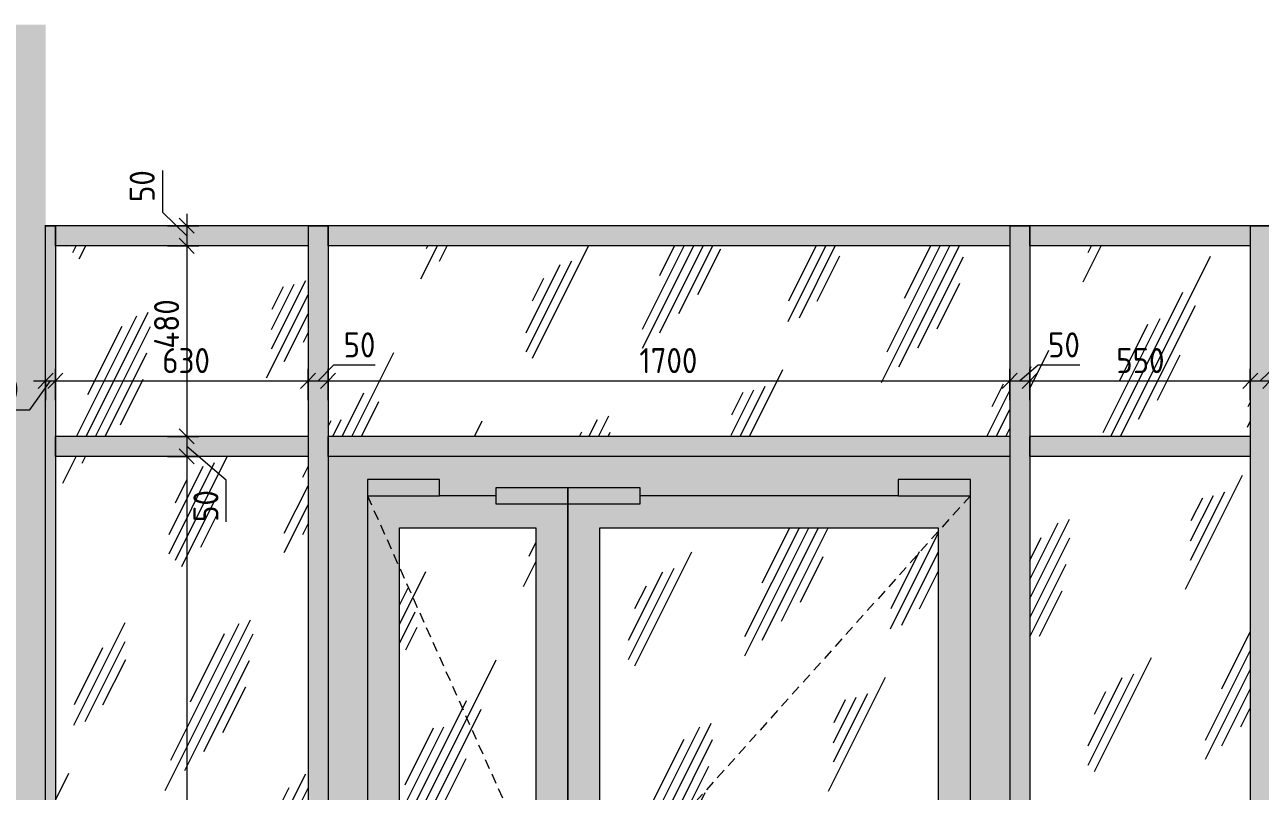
# Model space of a CAD drawing. Header units: millimetres. Extents: x 855 to 103073, y -1987 to 27400.
# Drawn here: x 12109 to 15190, y 1540 to 3451 of the extents above; entities that cross this region are included whole.
import ezdxf

# ---------------------------------------------------------------- set-up
doc = ezdxf.new("R2010")
doc.units = ezdxf.units.MM
doc.linetypes.add('200_ШТРИХ_ш1п0_6_', pattern=[40, 25, -15])
for name, color, linetype, lineweight in [('A-ANNO-DIMS', 7, 'Continuous', 9), ('A-ANNO-DIMS-25', 7, 'Continuous', 9), ('A-DOOR', 7, 'Continuous', 9), ('A-DOOR-1', 7, '200_ШТРИХ_ш1п0_6_', 9), ('A-FLOR', 7, 'Continuous', 9), ('A-GLAZ-CURT', 7, 'Continuous', 9), ('A-GLAZ-CWMG', 7, 'Continuous', 9), ('A-WALL-PATT', 7, 'Continuous', 9), ('I-WALL', 7, 'Continuous', 9)]:
    doc.layers.add(name, color=color, linetype=linetype, lineweight=lineweight)
doc.layers.add('A-GLAZ-CWMG-1', color=7, linetype='Continuous', lineweight=9, true_color=0x535353)
doc.styles.add('ISOCPEUR_1', font='isocpeur.ttf', dxfattribs={"width": 0.9, "height": 62.5})
doc.dimstyles.new('ISO-2_5_0_9К_БОЛЬШОЙ', dxfattribs={"dimscale": 304.8, "dimtxt": 62.248823, "dimasz": 0.123031, "dimexe": 0.098425, "dimexo": 0.246063, "dimgap": 0, "dimtad": 1, "dimdec": 0, "dimrnd": 10, "dimzin": 0, "dimdsep": 46, "dimtxsty": 'ISOCPEUR_1', "dimblk1": 'OBLIQUE', "dimblk2": 'OBLIQUE', "dimsah": 1, "dimcen": 0.09, "dimdle": 0.098425, "dimazin": 0, "dimtfac": 1, "dimtdec": 4, "dimtix": 1, "dimtmove": 0, "dimatfit": 3, "dimfxl": 1, "dimtvp": 1, "dimtolj": 1, "dimtzin": 0, "dimarcsym": 2})
doc.dimstyles.new('ISO-2_5_0_9К_БОЛЬШОЙ_1', dxfattribs={"dimscale": 304.8, "dimtxt": 62.248823, "dimasz": 0.123031, "dimexe": 0.098425, "dimexo": 0.246063, "dimgap": 0, "dimtad": 1, "dimdec": 0, "dimrnd": 10, "dimzin": 0, "dimdsep": 46, "dimtxsty": 'ISOCPEUR_1', "dimblk1": 'OBLIQUE', "dimblk2": 'OBLIQUE', "dimsah": 1, "dimcen": 0.09, "dimdle": 0.098425, "dimazin": 0, "dimtfac": 1, "dimtdec": 4, "dimtix": 1, "dimtmove": 1, "dimatfit": 3, "dimfxl": 1, "dimtvp": 1, "dimtolj": 1, "dimtzin": 0, "dimarcsym": 2})
doc.dimstyles.new('ISO-2_5_0_9К_БОЛЬШОЙ_2', dxfattribs={"dimscale": 304.8, "dimtxt": 62.248823, "dimasz": 0.123031, "dimexe": 0.098425, "dimexo": 0.246063, "dimgap": 0, "dimtad": 1, "dimdec": 0, "dimrnd": 10, "dimzin": 0, "dimdsep": 46, "dimtxsty": 'ISOCPEUR_1', "dimblk1": 'OBLIQUE', "dimblk2": 'OBLIQUE', "dimsah": 1, "dimcen": 0.09, "dimdle": 0.098425, "dimazin": 0, "dimtfac": 1, "dimtdec": 4, "dimtix": 1, "dimtmove": 2, "dimatfit": 3, "dimfxl": 1, "dimtvp": 1, "dimtolj": 1, "dimtzin": 0, "dimarcsym": 2})
pattern_1 = [(63.435, (18470.56, 31.75), (-255.58, 766.75), [317.5, -190.5, 317.5, -190.5, -403.903]), (63.435, (18470.56, 31.75), (-255.58, 766.75), [-1016, 127, -276.9]), (63.435, (18454.7, 47.6), (-255.58, 766.75), [254, -317.5, 190.5, -190.5, -467.403]), (63.435, (18454.7, 47.6), (-255.58, 766.75), [-952.5, 222.25, -245.15]), (63.435, (18454.7, 95.25), (-255.58, 766.75), [190.5, -381, 127, -190.5, -530.903]), (63.435, (18454.7, 95.25), (-255.58, 766.75), [-889, 285.75, -245.15]), (63.435, (18502.3, 47.6), (-255.58, 766.75), [190.5, -381, 158.75, -6404.65]), (63.435, (18549.93, 95.25), (-255.58, 766.75), [95.25, -476.25, 63.5, -6499.9]), (63.435, (18470.56, 174.6), (-255.58, 766.75), [63.5, -476.25, 63.5, -254, -562.653]), (63.435, (18470.56, 174.6), (-255.58, 766.75), [-857.25, 158.75, -403.9]), (63.435, (18756.3, 127), (-255.58, 766.75), [317.5, -476.25, 381, -251.5]), (63.435, (18756.3, 79.4), (-255.58, 766.75), [444.5, -317.5, 476.25, -188]), (63.435, (18788.06, 95.25), (-255.58, 766.75), [508, -254, 381, -276.9]), (63.435, (18835.7, 142.9), (-255.58, 766.75), [317.5, -444.5, 254, -403.9]), (63.435, (18788.06, 238.1), (-255.58, 766.75), [158.75, -635, 190.5, -435.65]), (63.435, (18883.3, 190.5), (-255.58, 766.75), [127, -635, 127, -530.9])]

# ---------------------------------------------------------------- blocks, each defined once
blk = doc.blocks.new('Прямоугольный импост - Импост структурный с накладкой - 190мм-32473987-Развертка 1_02-1')
at = {"layer": 'A-GLAZ-CWMG-1'}
blk.add_hatch(color=256, dxfattribs=at).paths.add_polyline_path([(15345, 2900), (15975, 2900), (15975, 2950), (15345, 2950)])
at = {"layer": 'A-GLAZ-CWMG'}
for p, q in [((15345, 2900), (15345, 2950)), ((15975, 2950), (15345, 2950)), ((15975, 2950), (15975, 2900)), ((15975, 2900), (15345, 2900))]:
    blk.add_line(p, q, dxfattribs=at)
blk = doc.blocks.new('Прямоугольный импост - Импост структурный с накладкой - 190мм-31929454-Развертка 1_02-1')
at = {"layer": 'A-GLAZ-CWMG-1'}
blk.add_hatch(color=256, dxfattribs=at).paths.add_polyline_path([(15320.5, 0), (15345, 0), (15345, 2400), (15320.5, 2400), (15320.5, 100)])
at = {"layer": 'A-GLAZ-CWMG'}
blk.add_line((15345, 2400), (15345, 0), dxfattribs=at)
blk = doc.blocks.new('Системная панель - Стекло - 40мм-32473990-Развертка 1_02-1')
at = {"layer": 'A-GLAZ-CURT'}
h = blk.add_hatch(dxfattribs=at)
h.set_pattern_fill('FP_1', color=256, style=0, pattern_type=2)
h.set_pattern_definition(pattern_1)
h.paths.add_polyline_path([(15975, 50), (15975, 2375), (15345, 2375), (15345, 50), (15821.7, 50)])
blk = doc.blocks.new('Прямоугольный импост - Импост структурный с накладкой - 190мм-23934082-Развертка 1_02-1')
at = {"layer": 'A-GLAZ-CWMG-1'}
blk.add_hatch(color=256, dxfattribs=at).paths.add_polyline_path([(18325, 2900), (18325, 2950), (17775, 2950), (17775, 2900), (18299.4, 2900)])
at = {"layer": 'A-GLAZ-CWMG'}
for p, q in [((17775, 2900), (17775, 2950)), ((18325, 2950), (17775, 2950)), ((18325, 2950), (18325, 2900)), ((18325, 2900), (17775, 2900))]:
    blk.add_line(p, q, dxfattribs=at)
blk = doc.blocks.new('Прямоугольный импост - Импост структурный с накладкой - 190мм-32257697-Развертка 1_02-1')
at = {"layer": 'A-GLAZ-CWMG-1'}
blk.add_hatch(color=256, dxfattribs=at).paths.add_polyline_path([(20725, 2900), (20725, 2950), (19025, 2950), (19025, 2900), (20157.6, 2900)])
at = {"layer": 'A-GLAZ-CWMG'}
for p, q in [((19025, 2900), (19025, 2950)), ((20725, 2950), (19025, 2950)), ((20725, 2950), (20725, 2900)), ((20725, 2900), (19025, 2900))]:
    blk.add_line(p, q, dxfattribs=at)
blk = doc.blocks.new('Прямоугольный импост - Импост структурный с накладкой - 190мм-32540736-Развертка 1_02-1')
at = {"layer": 'A-GLAZ-CWMG-1'}
blk.add_hatch(color=256, dxfattribs=at).paths.add_polyline_path([(15345, 2400), (15345, 2950), (15320.5, 2950), (15320.5, 2400)])
at = {"layer": 'A-GLAZ-CWMG'}
for p, q in [((15320.5, 2950), (15345, 2950)), ((15345, 2950), (15345, 2400))]:
    blk.add_line(p, q, dxfattribs=at)
blk = doc.blocks.new('Прямоугольный импост - Импост структурный с накладкой - 190мм-22862222-Развертка 1_02-1')
at = {"layer": 'A-GLAZ-CWMG-1'}
blk.add_hatch(color=256, dxfattribs=at).paths.add_polyline_path([(18975, 0), (19025, 0), (19025, 2400), (18975, 2400), (18975, 859)])
at = {"layer": 'A-GLAZ-CWMG'}
for p, q in [((18975, 2400), (18975, 0)), ((19025, 2400), (19025, 0))]:
    blk.add_line(p, q, dxfattribs=at)
blk = doc.blocks.new('Прямоугольный импост - Импост структурный с накладкой - 190мм-32540737-Развертка 1_02-1')
at = {"layer": 'A-GLAZ-CWMG-1'}
blk.add_hatch(color=256, dxfattribs=at).paths.add_polyline_path([(19025, 2400), (19025, 2950), (18975, 2950), (18975, 2400)])
at = {"layer": 'A-GLAZ-CWMG'}
for p, q in [((18975, 2950), (19025, 2950)), ((18975, 2950), (18975, 2400)), ((19025, 2950), (19025, 2400))]:
    blk.add_line(p, q, dxfattribs=at)
blk = doc.blocks.new('Дверь_Витражная_остекление_ - ДВН_ДАО_Главный вход_1800 в свету 4-32257700-Развертка 1_02-1')
at = {"layer": 'A-DOOR'}
for points in [[(16025, 50), (16123, 50), (16123, 2317), (16303, 2317), (16303, 2277), (16443, 2277), (16443, 2297), (16803, 2297), (16803, 2277), (17447, 2277), (17447, 2317), (17627, 2317), (17627, 50), (17725, 50), (17725, 2375), (16025, 2375), (16025, 190)], [(16123, 2277), (16303, 2277), (16303, 2317), (16123, 2317)], [(17627, 2277), (17627, 2317), (17447, 2317), (17447, 2277)], [(16623, 2257), (16623, 2297), (16443, 2297), (16443, 2257)], [(16803, 2257), (16803, 2297), (16623, 2297), (16623, 2257)]]:
    blk.add_hatch(color=256, dxfattribs=at).paths.add_polyline_path(points)
h = blk.add_hatch(color=256, dxfattribs=at)
h.paths.add_polyline_path([(16123, 50), (16623, 50), (16623, 2257), (16443, 2257), (16443, 2277), (16123, 2277), (16123, 859)])
h.paths.add_polyline_path([(16543, 190), (16203, 190), (16203, 2197), (16543, 2197), (16543, 426.9)])
h.paths.add_polyline_path([(16593, 810), (16563, 810), (16563, 860), (16568, 860), (16568, 1217.5), (16563, 1217.5), (16563, 1267.5), (16603, 1267.5), (16603, 1217.5), (16598, 1217.5), (16598, 860), (16603, 860), (16603, 810), (16596, 810)])
h = blk.add_hatch(color=256, dxfattribs=at)
h.paths.add_polyline_path([(16628.3, 50), (17627, 50), (17627, 2277), (16803, 2277), (16803, 2257), (16623, 2257), (16623, 50)])
h.paths.add_polyline_path([(16703, 190), (16703, 2197), (17547, 2197), (17547, 190), (17060.5, 190)])
h.paths.add_polyline_path([(16643.7, 810), (16643, 810), (16643, 860), (16648, 860), (16648, 1217.5), (16643, 1217.5), (16643, 1267.5), (16683, 1267.5), (16683, 1217.5), (16678, 1217.5), (16678, 860), (16683, 860), (16683, 810), (16645.7, 810)])
h = blk.add_hatch(dxfattribs=at)
h.set_pattern_fill('FP_1', color=256, style=0, pattern_type=2)
h.set_pattern_definition(pattern_1)
h.paths.add_polyline_path([(16203, 190), (16543, 190), (16543, 2197), (16203, 2197), (16203, 827.5)])
h = blk.add_hatch(dxfattribs=at)
h.set_pattern_fill('FP_1', color=256, style=0, pattern_type=2)
h.set_pattern_definition(pattern_1)
h.paths.add_polyline_path([(16703, 190), (17547, 190), (17547, 2197), (16703, 2197), (16703, 426.9)])
for p, q in [((16303, 2317), (16123, 2317)), ((16123, 2317), (16123, 2277)), ((16303, 2277), (16303, 2317)), ((17627, 2317), (17447, 2317)), ((17447, 2317), (17447, 2277)), ((17627, 2277), (17627, 2317)), ((16443, 2297), (16443, 2257)), ((16623, 2297), (16443, 2297)), ((16803, 2297), (16623, 2297)), ((16623, 2297), (16623, 2257)), ((16623, 2257), (16623, 2297)), ((16803, 2257), (16803, 2297)), ((16123, 2277), (16123, 50)), ((16123, 2277), (16303, 2277)), ((16443, 2277), (16303, 2277)), ((16443, 2257), (16623, 2257)), ((16623, 2257), (16623, 50)), ((16623, 2257), (16803, 2257)), ((16623, 50), (16623, 2257)), ((17447, 2277), (16803, 2277)), ((17447, 2277), (17627, 2277)), ((17627, 50), (17627, 2277)), ((16203, 190), (16203, 2197)), ((16203, 2197), (16543, 2197)), ((16543, 2197), (16543, 190)), ((16703, 190), (16703, 2197)), ((16703, 2197), (17547, 2197)), ((17547, 2197), (17547, 190)), ((16563, 1267.5), (16563, 1240)), ((16603, 1267.5), (16563, 1267.5)), ((16603, 1240), (16603, 1267.5)), ((16643, 1267.5), (16643, 1240)), ((16643, 1267.5), (16683, 1267.5)), ((16683, 1240), (16683, 1267.5)), ((16603, 1240), (16563, 1240)), ((16563, 1240), (16563, 1217.5)), ((16568, 1240), (16568, 840)), ((16598, 840), (16598, 1240)), ((16603, 1217.5), (16603, 1240)), ((16683, 1240), (16643, 1240)), ((16643, 1240), (16643, 1217.5)), ((16648, 1240), (16648, 840)), ((16678, 840), (16678, 1240)), ((16683, 1217.5), (16683, 1240)), ((16568, 1217.5), (16563, 1217.5)), ((16603, 1217.5), (16598, 1217.5)), ((16643, 1217.5), (16648, 1217.5)), ((16678, 1217.5), (16683, 1217.5)), ((16568, 860), (16563, 860)), ((16563, 860), (16563, 837.5)), ((16563, 837.5), (16563, 810)), ((16563, 837.5), (16603, 837.5)), ((16598, 840), (16568, 840)), ((16603, 860), (16598, 860)), ((16603, 837.5), (16603, 860)), ((16603, 810), (16603, 837.5)), ((16643, 837.5), (16643, 860)), ((16643, 860), (16648, 860)), ((16643, 837.5), (16643, 810)), ((16643, 837.5), (16683, 837.5)), ((16678, 840), (16648, 840)), ((16678, 860), (16683, 860)), ((16683, 860), (16683, 837.5)), ((16683, 810), (16683, 837.5)), ((16603, 810), (16563, 810)), ((16683, 810), (16643, 810)), ((16543, 190), (16203, 190)), ((17547, 190), (16703, 190))]:
    blk.add_line(p, q, dxfattribs=at)
at = {"layer": 'A-DOOR-1'}
for p, q in [((16123, 2277), (16574.3, 1267.5)), ((17627, 2277), (16683, 1225.3)), ((16598, 1214.4), (16623, 1158.5)), ((16648, 1186.4), (16623, 1158.5)), ((16623, 1158.5), (16598, 1102.6)), ((16623, 1158.5), (16648, 1130.6)), ((16678, 1097.2), (17618, 50)), ((16568, 1035.5), (16127.5, 50))]:
    blk.add_line(p, q, dxfattribs=at)
blk = doc.blocks.new('Системная панель - Стекло - 40мм-23926328-Развертка 1_02-1')
at = {"layer": 'A-GLAZ-CURT'}
h = blk.add_hatch(dxfattribs=at)
h.set_pattern_fill('FP_1', color=256, style=0, pattern_type=2)
h.set_pattern_definition(pattern_1)
h.paths.add_polyline_path([(18325, 50), (18325, 2375), (17775, 2375), (17775, 50), (18299.4, 50)])
blk = doc.blocks.new('Системная панель - Стекло - 40мм-32540741-Развертка 1_02-1')
at = {"layer": 'A-GLAZ-CURT'}
h = blk.add_hatch(dxfattribs=at)
h.set_pattern_fill('FP_1', color=256, style=0, pattern_type=2)
h.set_pattern_definition(pattern_1)
h.paths.add_polyline_path([(18325, 2425), (18325, 2900), (17775, 2900), (17775, 2425), (18299.4, 2425)])
blk = doc.blocks.new('Системная панель - Стекло - 40мм-V2-Развертка 1_02-1')
at = {"layer": 'A-GLAZ-CURT'}
h = blk.add_hatch(dxfattribs=at)
h.set_pattern_fill('FP_1', color=256, style=0, pattern_type=2)
h.set_pattern_definition(pattern_1)
h.paths.add_polyline_path([(17060.5, 2425), (17725, 2425), (17725, 2900), (16025, 2900), (16025, 2425), (16441.1, 2425)])
blk = doc.blocks.new('Системная панель - Стекло - 40мм-32540742-Развертка 1_02-1')
at = {"layer": 'A-GLAZ-CURT'}
h = blk.add_hatch(dxfattribs=at)
h.set_pattern_fill('FP_1', color=256, style=0, pattern_type=2)
h.set_pattern_definition(pattern_1)
h.paths.add_polyline_path([(15821.7, 2425), (15975, 2425), (15975, 2900), (15345, 2900), (15345, 2425)])
blk = doc.blocks.new('Прямоугольный импост - Импост структурный с накладкой - 190мм-23926324-Развертка 1_02-1')
at = {"layer": 'A-GLAZ-CWMG-1'}
blk.add_hatch(color=256, dxfattribs=at).paths.add_polyline_path([(17775, 2375), (18325, 2375), (18325, 2425), (17775, 2425)])
at = {"layer": 'A-GLAZ-CWMG'}
for p, q in [((17775, 2375), (17775, 2425)), ((18325, 2425), (17775, 2425)), ((18325, 2425), (18325, 2375)), ((18325, 2375), (17775, 2375))]:
    blk.add_line(p, q, dxfattribs=at)
blk = doc.blocks.new('Прямоугольный импост - Импост структурный с накладкой - 190мм-32257703-Развертка 1_02-1')
at = {"layer": 'A-GLAZ-CWMG-1'}
blk.add_hatch(color=256, dxfattribs=at).paths.add_polyline_path([(20157.6, 2375), (20725, 2375), (20725, 2425), (19025, 2425), (19025, 2375), (19538.2, 2375)])
at = {"layer": 'A-GLAZ-CWMG'}
for p, q in [((19025, 2375), (19025, 2425)), ((20725, 2425), (19025, 2425)), ((20725, 2425), (20725, 2375)), ((20725, 2375), (19025, 2375))]:
    blk.add_line(p, q, dxfattribs=at)
blk = doc.blocks.new('Прямоугольный импост - Импост структурный с накладкой - 190мм-32473989-Развертка 1_02-1')
at = {"layer": 'A-GLAZ-CWMG-1'}
blk.add_hatch(color=256, dxfattribs=at).paths.add_polyline_path([(15345, 2375), (15975, 2375), (15975, 2425), (15345, 2425)])
at = {"layer": 'A-GLAZ-CWMG'}
for p, q in [((15345, 2375), (15345, 2425)), ((15975, 2425), (15345, 2425)), ((15975, 2425), (15975, 2375)), ((15975, 2375), (15345, 2375))]:
    blk.add_line(p, q, dxfattribs=at)
blk = doc.blocks.new('DIMBLOCK15-Развертка 1_02-1')
at = {"layer": 'A-ANNO-DIMS-25'}
for p, q in [((12452.2, 3088.1), (12452.2, 2984.1)), ((12452.2, 2984.1), (12513.2, 2925)), ((12513.2, 2980), (12513.2, 2900)), ((12464.7, 2950), (12543.2, 2950)), ((12513.2, 2950), (12464.7, 2950)), ((12464.7, 2900), (12543.2, 2900)), ((12513.2, 2900), (12464.7, 2900))]:
    blk.add_line(p, q, dxfattribs=at)
at = {"layer": 'A-ANNO-DIMS-25', "lineweight": 20}
for p, q in [((12513.2, 2950), (12494.4, 2968.8)), ((12513.2, 2950), (12531.9, 2931.2)), ((12513.2, 2900), (12494.4, 2918.8)), ((12513.2, 2900), (12531.9, 2881.2))]:
    blk.add_line(p, q, dxfattribs=at)
at = {"layer": 'A-ANNO-DIMS-25', "color": 0, "insert": (12370.6, 3009.1), "char_height": 62.5, "width": 94.81, "attachment_point": 1, "rotation": 90, "line_spacing_factor": 1.149209, "style": 'ISOCPEUR_1'}
blk.add_mtext('50', dxfattribs=at)
blk = doc.blocks.new('_Oblique')
at = {"color": 0, "linetype": 'ByBlock', "lineweight": -2}
blk.add_line((-0.5, -0.5), (0.5, 0.5), dxfattribs=at)
blk = doc.blocks.new('DIMBLOCK16-Развертка 1_02-1')
at = {"layer": 'A-ANNO-DIMS-25'}
for p, q in [((12464.7, 2900), (12543.2, 2900)), ((12513.2, 2900), (12464.7, 2900)), ((12513.2, 2900), (12513.2, 2425)), ((12464.7, 2425), (12543.2, 2425)), ((12513.2, 2425), (12464.7, 2425))]:
    blk.add_line(p, q, dxfattribs=at)
at = {"layer": 'A-ANNO-DIMS-25', "lineweight": 20}
for p, q in [((12513.2, 2900), (12494.4, 2918.8)), ((12513.2, 2900), (12531.9, 2881.2)), ((12513.2, 2425), (12494.4, 2443.8)), ((12513.2, 2425), (12531.9, 2406.2))]:
    blk.add_line(p, q, dxfattribs=at)
at = {"layer": 'A-ANNO-DIMS-25', "color": 0, "insert": (12431.5, 2643.5), "char_height": 62.5, "width": 149.397, "attachment_point": 1, "rotation": 90, "line_spacing_factor": 1.149209, "style": 'ISOCPEUR_1'}
blk.add_mtext('480', dxfattribs=at)
blk = doc.blocks.new('DIMBLOCK17-Развертка 1_02-1')
at = {"layer": 'A-ANNO-DIMS-25', "lineweight": 20}
for p, q in [((12513.2, 2425), (12494.4, 2443.8)), ((12513.2, 2425), (12531.9, 2406.2)), ((12513.2, 2375), (12494.4, 2393.8)), ((12513.2, 2375), (12531.9, 2356.2))]:
    blk.add_line(p, q, dxfattribs=at)
at = {"layer": 'A-ANNO-DIMS-25'}
for p, q in [((12464.7, 2425), (12543.2, 2425)), ((12513.2, 2425), (12464.7, 2425)), ((12513.2, 2425), (12513.2, 2375)), ((12464.7, 2375), (12543.2, 2375)), ((12513.2, 2375), (12464.7, 2375)), ((12611.3, 2315.5), (12513.2, 2400)), ((12611.3, 2211.5), (12611.3, 2315.5))]:
    blk.add_line(p, q, dxfattribs=at)
at = {"layer": 'A-ANNO-DIMS-25', "color": 0, "insert": (12529.6, 2211.5), "char_height": 62.5, "width": 94.81, "attachment_point": 1, "rotation": 90, "line_spacing_factor": 1.149209, "style": 'ISOCPEUR_1'}
blk.add_mtext('50', dxfattribs=at)
blk = doc.blocks.new('DIMBLOCK18-Развертка 1_02-1')
at = {"layer": 'A-ANNO-DIMS-25'}
for p, q in [((12464.7, 2375), (12543.2, 2375)), ((12513.2, 2375), (12464.7, 2375)), ((12513.2, 2375), (12513.2, 50)), ((12464.7, 50), (12543.2, 50)), ((12513.2, 50), (12464.7, 50))]:
    blk.add_line(p, q, dxfattribs=at)
at = {"layer": 'A-ANNO-DIMS-25', "lineweight": 20}
for p, q in [((12513.2, 2375), (12494.4, 2393.8)), ((12513.2, 2375), (12531.9, 2356.2)), ((12513.2, 50), (12494.4, 68.8)), ((12513.2, 50), (12531.9, 31.2))]:
    blk.add_line(p, q, dxfattribs=at)
at = {"layer": 'A-ANNO-DIMS-25', "color": 0, "insert": (12431.5, 1133.5), "char_height": 62.5, "width": 189.619, "attachment_point": 1, "rotation": 90, "line_spacing_factor": 1.149209, "style": 'ISOCPEUR_1'}
blk.add_mtext('2330', dxfattribs=at)
blk = doc.blocks.new('DIMBLOCK20-Развертка 1_02-1')
at = {"layer": 'A-ANNO-DIMS-25'}
for p, q in [((12161, 2514.9), (12161, 2593.4)), ((12185.5, 2514.9), (12185.5, 2593.4)), ((12121.6, 2491.5), (12173.2, 2563.4)), ((12131, 2563.4), (12185.5, 2563.4)), ((12161, 2563.4), (12161, 2514.9)), ((12185.5, 2563.4), (12185.5, 2514.9)), ((12017.6, 2491.5), (12121.6, 2491.5))]:
    blk.add_line(p, q, dxfattribs=at)
at = {"layer": 'A-ANNO-DIMS-25', "lineweight": 20}
for p, q in [((12161, 2563.4), (12142.2, 2544.7)), ((12161, 2563.4), (12179.7, 2582.2)), ((12185.5, 2563.4), (12166.7, 2544.7)), ((12185.5, 2563.4), (12204.2, 2582.2))]:
    blk.add_line(p, q, dxfattribs=at)
at = {"layer": 'A-ANNO-DIMS-25', "color": 0, "insert": (12017.6, 2573.2), "char_height": 62.5, "width": 94.81, "attachment_point": 1, "line_spacing_factor": 1.149209, "style": 'ISOCPEUR_1'}
blk.add_mtext('20', dxfattribs=at)
blk = doc.blocks.new('DIMBLOCK21-Развертка 1_02-1')
at = {"layer": 'A-ANNO-DIMS-25'}
for p, q in [((12185.5, 2514.9), (12185.5, 2593.4)), ((12815.5, 2514.9), (12815.5, 2593.4)), ((12185.5, 2563.4), (12815.5, 2563.4)), ((12185.5, 2563.4), (12185.5, 2514.9)), ((12815.5, 2563.4), (12815.5, 2514.9))]:
    blk.add_line(p, q, dxfattribs=at)
at = {"layer": 'A-ANNO-DIMS-25', "lineweight": 20}
for p, q in [((12185.5, 2563.4), (12166.7, 2544.7)), ((12185.5, 2563.4), (12204.2, 2582.2)), ((12815.5, 2563.4), (12796.7, 2544.7)), ((12815.5, 2563.4), (12834.2, 2582.2))]:
    blk.add_line(p, q, dxfattribs=at)
at = {"layer": 'A-ANNO-DIMS-25', "color": 0, "insert": (12451.9, 2645.1), "char_height": 62.5, "width": 142.215, "attachment_point": 1, "line_spacing_factor": 1.149209, "style": 'ISOCPEUR_1'}
blk.add_mtext('630', dxfattribs=at)
blk = doc.blocks.new('DIMBLOCK22-Развертка 1_02-1')
at = {"layer": 'A-ANNO-DIMS-25'}
for p, q in [((12815.5, 2514.9), (12815.5, 2593.4)), ((12879.1, 2602.5), (12840.5, 2563.4)), ((12865.5, 2514.9), (12865.5, 2593.4)), ((12983.2, 2602.5), (12879.1, 2602.5)), ((12815.5, 2563.4), (12865.5, 2563.4)), ((12815.5, 2563.4), (12815.5, 2514.9)), ((12865.5, 2563.4), (12865.5, 2514.9))]:
    blk.add_line(p, q, dxfattribs=at)
at = {"layer": 'A-ANNO-DIMS-25', "lineweight": 20}
for p, q in [((12815.5, 2563.4), (12796.7, 2544.7)), ((12815.5, 2563.4), (12834.2, 2582.2)), ((12865.5, 2563.4), (12846.7, 2544.7)), ((12865.5, 2563.4), (12884.2, 2582.2))]:
    blk.add_line(p, q, dxfattribs=at)
at = {"layer": 'A-ANNO-DIMS-25', "color": 0, "insert": (12904.1, 2684.2), "char_height": 62.5, "width": 94.81, "attachment_point": 1, "line_spacing_factor": 1.149209, "style": 'ISOCPEUR_1'}
blk.add_mtext('50', dxfattribs=at)
blk = doc.blocks.new('DIMBLOCK23-Развертка 1_02-1')
at = {"layer": 'A-ANNO-DIMS-25'}
for p, q in [((12865.5, 2514.9), (12865.5, 2593.4)), ((14565.5, 2514.9), (14565.5, 2593.4)), ((12865.5, 2563.4), (14565.5, 2563.4)), ((12865.5, 2563.4), (12865.5, 2514.9)), ((14565.5, 2563.4), (14565.5, 2514.9))]:
    blk.add_line(p, q, dxfattribs=at)
at = {"layer": 'A-ANNO-DIMS-25', "lineweight": 20}
for p, q in [((12865.5, 2563.4), (12846.7, 2544.7)), ((12865.5, 2563.4), (12884.2, 2582.2)), ((14565.5, 2563.4), (14546.7, 2544.7)), ((14565.5, 2563.4), (14584.2, 2582.2))]:
    blk.add_line(p, q, dxfattribs=at)
at = {"layer": 'A-ANNO-DIMS-25', "color": 0, "insert": (13641.9, 2645.1), "char_height": 62.5, "width": 176.691, "attachment_point": 1, "line_spacing_factor": 1.149209, "style": 'ISOCPEUR_1'}
blk.add_mtext('1700', dxfattribs=at)
blk = doc.blocks.new('DIMBLOCK24-Развертка 1_02-1')
at = {"layer": 'A-ANNO-DIMS-25'}
for p, q in [((14565.5, 2514.9), (14565.5, 2593.4)), ((14636.1, 2602.5), (14590.5, 2563.4)), ((14615.5, 2514.9), (14615.5, 2593.4)), ((14740.1, 2602.5), (14636.1, 2602.5)), ((14565.5, 2563.4), (14615.5, 2563.4)), ((14565.5, 2563.4), (14565.5, 2514.9)), ((14615.5, 2563.4), (14615.5, 2514.9))]:
    blk.add_line(p, q, dxfattribs=at)
at = {"layer": 'A-ANNO-DIMS-25', "lineweight": 20}
for p, q in [((14565.5, 2563.4), (14546.7, 2544.7)), ((14565.5, 2563.4), (14584.2, 2582.2)), ((14615.5, 2563.4), (14596.7, 2544.7)), ((14615.5, 2563.4), (14634.2, 2582.2))]:
    blk.add_line(p, q, dxfattribs=at)
at = {"layer": 'A-ANNO-DIMS-25', "color": 0, "insert": (14661.1, 2684.2), "char_height": 62.5, "width": 94.81, "attachment_point": 1, "line_spacing_factor": 1.149209, "style": 'ISOCPEUR_1'}
blk.add_mtext('50', dxfattribs=at)
blk = doc.blocks.new('DIMBLOCK25-Развертка 1_02-1')
at = {"layer": 'A-ANNO-DIMS-25'}
for p, q in [((14615.5, 2514.9), (14615.5, 2593.4)), ((15165.5, 2514.9), (15165.5, 2593.4)), ((14615.5, 2563.4), (15165.5, 2563.4)), ((14615.5, 2563.4), (14615.5, 2514.9)), ((15165.5, 2563.4), (15165.5, 2514.9))]:
    blk.add_line(p, q, dxfattribs=at)
at = {"layer": 'A-ANNO-DIMS-25', "lineweight": 20}
for p, q in [((14615.5, 2563.4), (14596.7, 2544.7)), ((14615.5, 2563.4), (14634.2, 2582.2)), ((15165.5, 2563.4), (15146.7, 2544.7)), ((15165.5, 2563.4), (15184.2, 2582.2))]:
    blk.add_line(p, q, dxfattribs=at)
at = {"layer": 'A-ANNO-DIMS-25', "color": 0, "insert": (14831.2, 2645.1), "char_height": 62.5, "width": 142.215, "attachment_point": 1, "line_spacing_factor": 1.149209, "style": 'ISOCPEUR_1'}
blk.add_mtext('550', dxfattribs=at)
blk = doc.blocks.new('DIMBLOCK26-Развертка 1_02-1')
at = {"layer": 'A-ANNO-DIMS-25'}
for p, q in [((15165.5, 2514.9), (15165.5, 2593.4)), ((15230.9, 2602.5), (15190.5, 2563.4)), ((15215.5, 2514.9), (15215.5, 2593.4)), ((15334.9, 2602.5), (15230.9, 2602.5)), ((15165.5, 2563.4), (15215.5, 2563.4)), ((15165.5, 2563.4), (15165.5, 2514.9)), ((15215.5, 2563.4), (15215.5, 2514.9))]:
    blk.add_line(p, q, dxfattribs=at)
at = {"layer": 'A-ANNO-DIMS-25', "lineweight": 20}
for p, q in [((15165.5, 2563.4), (15146.7, 2544.7)), ((15165.5, 2563.4), (15184.2, 2582.2)), ((15215.5, 2563.4), (15196.7, 2544.7)), ((15215.5, 2563.4), (15234.2, 2582.2))]:
    blk.add_line(p, q, dxfattribs=at)
at = {"layer": 'A-ANNO-DIMS-25', "color": 0, "insert": (15255.9, 2684.2), "char_height": 62.5, "width": 94.81, "attachment_point": 1, "line_spacing_factor": 1.149209, "style": 'ISOCPEUR_1'}
blk.add_mtext('50', dxfattribs=at)

msp = doc.modelspace()

# ---------------------------------------------------------------- hatches: boundary and pattern name
at = {"layer": 'A-WALL-PATT'}
msp.add_hatch(color=256, dxfattribs=at).paths.add_polyline_path([(11831.5, 100), (12161, 100), (12161, 3451.3), (11816.5, 3451.3), (11816.5, 3450), (12040.5, 3450), (12040.5, 3400), (11816.5, 3400), (11816.5, 100)])

# ---------------------------------------------------------------- linework, layer by layer
at = {"layer": 'A-FLOR'}
msp.add_line((17589.5, 2950), (12161, 2950), dxfattribs=at)
at = {"layer": 'I-WALL'}
msp.add_line((12161, 100), (12161, 2951.3), dxfattribs=at)

# ---------------------------------------------------------------- block references
at = {"layer": 'A-DOOR'}
msp.add_blockref('Дверь_Витражная_остекление_ - ДВН_ДАО_Главный вход_1800 в свету 4-32257700-Развертка 1_02-1', (-3159.5, 0), dxfattribs=at)
at = {"layer": 'A-GLAZ-CURT'}
for name in ['Системная панель - Стекло - 40мм-32540742-Развертка 1_02-1', 'Системная панель - Стекло - 40мм-V2-Развертка 1_02-1', 'Системная панель - Стекло - 40мм-32540741-Развертка 1_02-1', 'Системная панель - Стекло - 40мм-32473990-Развертка 1_02-1', 'Системная панель - Стекло - 40мм-23926328-Развертка 1_02-1']:
    msp.add_blockref(name, (-3159.5, 0), dxfattribs=at)
at = {"layer": 'A-GLAZ-CWMG'}
for name, p in [('Прямоугольный импост - Импост структурный с накладкой - 190мм-32540736-Развертка 1_02-1', (-3159.5, 0)), ('Прямоугольный импост - Импост структурный с накладкой - 190мм-32473987-Развертка 1_02-1', (-3159.5, 0)), ('Прямоугольный импост - Импост структурный с накладкой - 190мм-32540737-Развертка 1_02-1', (-6159.5, 0)), ('Прямоугольный импост - Импост структурный с накладкой - 190мм-32257697-Развертка 1_02-1', (-6159.5, 0)), ('Прямоугольный импост - Импост структурный с накладкой - 190мм-32540737-Развертка 1_02-1', (-4409.5, 0)), ('Прямоугольный импост - Импост структурный с накладкой - 190мм-23934082-Развертка 1_02-1', (-3159.5, 0)), ('Прямоугольный импост - Импост структурный с накладкой - 190мм-32540737-Развертка 1_02-1', (-3809.5, 0)), ('Прямоугольный импост - Импост структурный с накладкой - 190мм-32473989-Развертка 1_02-1', (-3159.5, 0)), ('Прямоугольный импост - Импост структурный с накладкой - 190мм-32257703-Развертка 1_02-1', (-6159.5, 0)), ('Прямоугольный импост - Импост структурный с накладкой - 190мм-23926324-Развертка 1_02-1', (-3159.5, 0)), ('Прямоугольный импост - Импост структурный с накладкой - 190мм-31929454-Развертка 1_02-1', (-3159.5, 0)), ('Прямоугольный импост - Импост структурный с накладкой - 190мм-22862222-Развертка 1_02-1', (-6159.5, 0)), ('Прямоугольный импост - Импост структурный с накладкой - 190мм-22862222-Развертка 1_02-1', (-4409.5, 0)), ('Прямоугольный импост - Импост структурный с накладкой - 190мм-22862222-Развертка 1_02-1', (-3809.5, 0))]:
    msp.add_blockref(name, p, dxfattribs=at)

# ---------------------------------------------------------------- dimensions: what is measured, and where the dimension line sits
at = {"layer": 'A-ANNO-DIMS'}
for base, p1, p2, dimstyle, override, picture, middle in [((12513.2, 2900), (12539.7, 2950), (12539.7, 2900), 'ISO-2_5_0_9К_БОЛЬШОЙ_1', {"dimpost": '<>', "dimfxl": 50}, 'DIMBLOCK15-Развертка 1_02-1', (12412.2, 3056.5)), ((12513.2, 2425), (12539.7, 2900), (12539.7, 2425), 'ISO-2_5_0_9К_БОЛЬШОЙ_2', {"dimpost": '<>', "dimfxl": 475}, 'DIMBLOCK16-Развертка 1_02-1', (12473.2, 2718.2)), ((12513.2, 2375), (12539.7, 2425), (12539.7, 2375), 'ISO-2_5_0_9К_БОЛЬШОЙ_1', {"dimpost": '<>', "dimfxl": 50}, 'DIMBLOCK17-Развертка 1_02-1', (12571.3, 2258.9))]:
    dim = msp.add_linear_dim(base=base, p1=p1, p2=p2, angle=90, dimstyle=dimstyle, override=override, dxfattribs=at)
    dim.commit()
    dim.dimension.update_dxf_attribs({"geometry": picture, "text_midpoint": middle, "dimtype": 160, "text_rotation": 90})
for base, p1, p2, dimstyle, override, picture, middle in [((12865.5, 2563.4), (12815.5, 2589.9), (12865.5, 2589.9), 'ISO-2_5_0_9К_БОЛЬШОЙ_1', {"dimpost": '<>', "dimfxl": 50}, 'DIMBLOCK22-Развертка 1_02-1', (12951.5, 2642.5)), ((14615.5, 2563.4), (14565.5, 2589.9), (14615.5, 2589.9), 'ISO-2_5_0_9К_БОЛЬШОЙ_1', {"dimpost": '<>', "dimfxl": 50}, 'DIMBLOCK24-Развертка 1_02-1', (14708.5, 2642.5)), ((15215.5, 2563.4), (15165.5, 2589.9), (15215.5, 2589.9), 'ISO-2_5_0_9К_БОЛЬШОЙ_1', {"dimpost": '<>', "dimfxl": 50}, 'DIMBLOCK26-Развертка 1_02-1', (15303.3, 2642.5)), ((12815.5, 2563.4), (12185.5, 2589.9), (12815.5, 2589.9), 'ISO-2_5_0_9К_БОЛЬШОЙ_2', {"dimpost": '<>', "dimfxl": 630.00001}, 'DIMBLOCK21-Развертка 1_02-1', (12523, 2603.4)), ((12185.488928, 2563.410197), (12160.988927, 2589.926702), (12185.488928, 2589.926702), 'ISO-2_5_0_9К_БОЛЬШОЙ_1', {"dimpost": '<>', "dimfxl": 24.500001}, 'DIMBLOCK20-Развертка 1_02-1', (12065.046423, 2531.528875))]:
    dim = msp.add_linear_dim(base=base, p1=p1, p2=p2, dimstyle=dimstyle, override=override, dxfattribs=at)
    dim.commit()
    dim.dimension.update_dxf_attribs({"geometry": picture, "text_midpoint": middle, "dimtype": 160})
for base, p1, p2, override, picture, middle in [((14565.5, 2563.4), (12865.5, 2589.9), (14565.5, 2589.9), {"dimpost": '<>', "dimfxl": 1700}, 'DIMBLOCK23-Развертка 1_02-1', (13715.5, 2594.7)), ((15165.5, 2563.4), (14615.5, 2589.9), (15165.5, 2589.9), {"dimpost": '<>', "dimfxl": 550}, 'DIMBLOCK25-Развертка 1_02-1', (14890.5, 2594.7))]:
    dim = msp.add_linear_dim(base=base, p1=p1, p2=p2, dimstyle='ISO-2_5_0_9К_БОЛЬШОЙ', override=override, dxfattribs=at)
    dim.commit()
    dim.dimension.update_dxf_attribs({"geometry": picture, "text_midpoint": middle})
dim = msp.add_linear_dim(base=(12513.2, 50), p1=(12539.7, 2375), p2=(12539.7, 50), angle=90, dimstyle='ISO-2_5_0_9К_БОЛЬШОЙ', override={"dimpost": '<>', "dimfxl": 2325}, dxfattribs=at)
dim.commit()
dim.dimension.update_dxf_attribs({"geometry": 'DIMBLOCK18-Развертка 1_02-1', "text_midpoint": (12481.9, 1212.5)})

doc.saveas('drawing.dxf')
